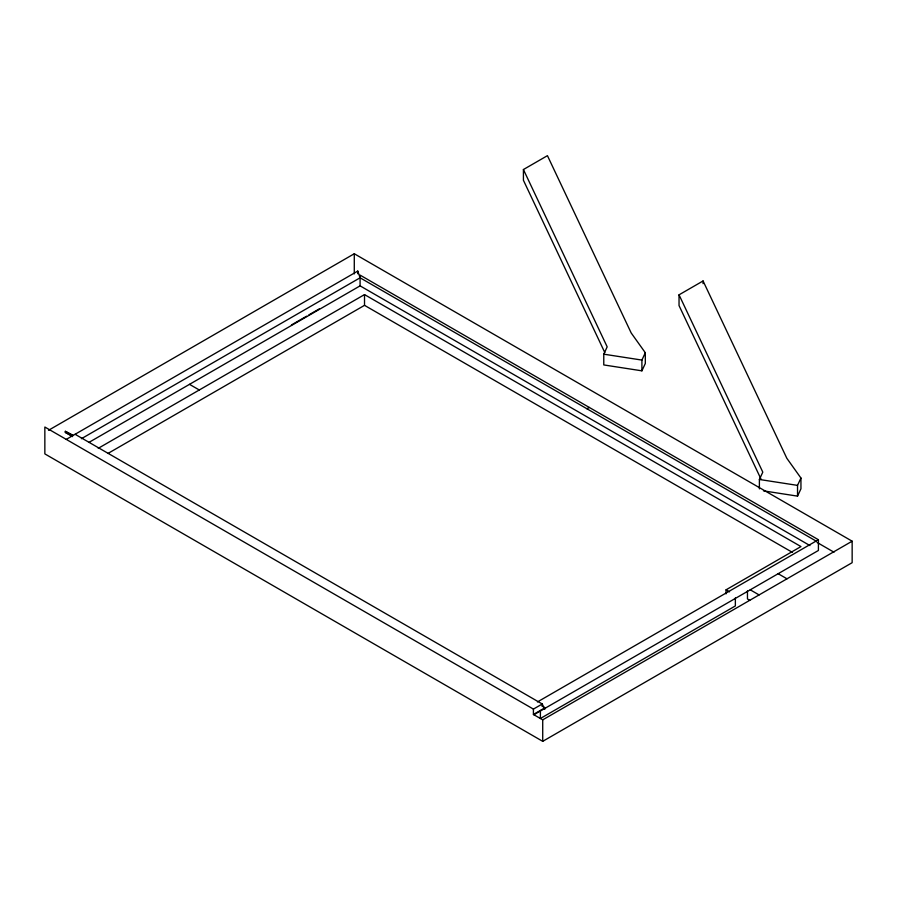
<?xml version="1.0" encoding="UTF-8"?>
<svg xmlns="http://www.w3.org/2000/svg" width="897" height="897" viewBox="0 0 897 897"><rect width="100%" height="100%" fill="white"/><g stroke="black" fill="none" stroke-linecap="round" stroke-linejoin="round"><path stroke-width="1.35" d="M603.771 354.18L607.179 346.847L523.422 169.533L547.439 155.663L631.196 332.978L645.313 352.745L645.313 363.487L641.904 370.831L603.771 364.933L603.771 354.18L641.904 360.078L645.313 352.745M759.389 488.887L759.389 479.48L762.798 472.147L679.04 294.833L703.069 280.963L786.826 458.277L800.943 478.045L800.943 488.787L797.534 496.131L763.482 490.861M797.534 496.131L797.534 485.378L800.943 478.045M48.494 430.302L354.281 253.75L852.15 541.194L852.15 562.688L542.719 741.337L44.85 453.893L44.85 427.028L533.412 709.101L542.259 703.999L544.58 709.101L544.58 708.025M72.579 436.592L65.324 432.399L65.324 431.322L73.049 435.247M65.324 432.399L71.838 435.628M66.255 439.384L357.768 271.085L360.089 277.801L816.091 541.07M81.425 438.689L360.089 277.801M291.458 324.949L306.583 316.215M308.904 314.869L319.377 308.826M88.893 442.434L360.089 285.863L809.924 545.567M98.244 448.321L364.518 294.586L800.965 546.576L726.054 589.822L726.054 593.859M107.954 453.456L364.518 305.339L792.477 552.417M586.93 408.763L589.251 407.417M537.426 701.947L818.412 539.725L818.412 550.466L533.883 714.741M533.412 709.101L533.412 714.472L545.051 707.755L545.051 708.832M533.412 714.472L542.719 719.843L852.15 541.194M759.389 479.48L797.534 485.378M818.412 539.725L360.089 275.11L360.089 285.863M817.021 542.405L833.975 552.204M778.17 573.71L787.005 578.812M750.251 589.822L759.086 594.924M749.78 600.295L747.459 598.961L747.459 590.899M726.054 589.822L729.541 591.841M189.514 384.342L199.28 389.982M75.09 434.283L542.259 703.999M541.732 705.838L545.051 707.755M65.324 431.322L72.579 435.516M761.004 479.088L679.04 305.574L679.04 294.833M604.791 352.521L523.422 180.275L523.422 169.533M735.361 597.884L735.361 605.946L540.398 718.497L540.398 710.446M703.069 280.963L703.069 283.654M641.904 360.078L641.904 370.831M542.719 719.843L542.719 741.337M364.518 294.586L364.518 305.339M357.768 271.085L357.768 273.764M354.281 253.75L354.281 273.899"/></g></svg>
